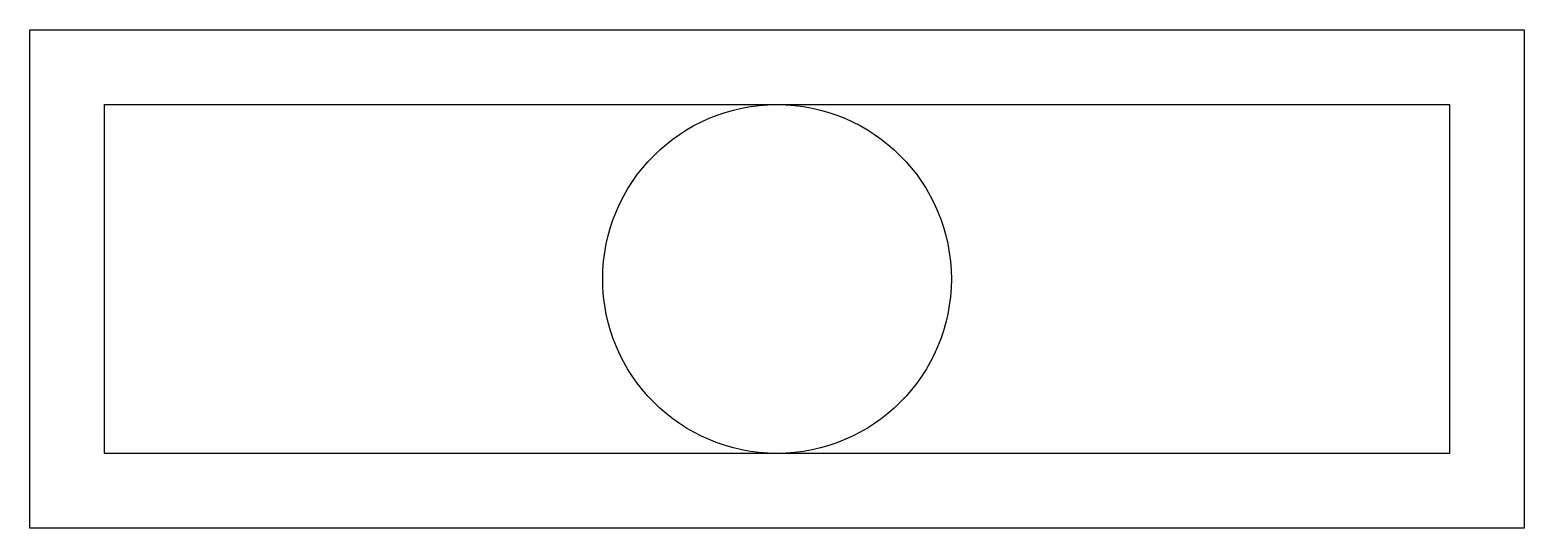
# Model space of a CAD drawing. Header units: millimetres. Extents: x -2986.423 to -2985.823, y 3735.644 to 3735.844.
import ezdxf

# ---------------------------------------------------------------- set-up
doc = ezdxf.new("R2010")
doc.units = ezdxf.units.MM
doc.header["$LTSCALE"] = 10

msp = doc.modelspace()

# ---------------------------------------------------------------- linework, layer by layer
msp.add_lwpolyline([(-2986.42349, 3735.64405), (-2986.42349, 3735.84405), (-2985.82349, 3735.84405), (-2985.82349, 3735.64405)], close=True)
at = {"color": 2}
msp.add_lwpolyline([(-2986.39349, 3735.67405), (-2986.39349, 3735.81405), (-2985.85349, 3735.81405), (-2985.85349, 3735.67405)], close=True, dxfattribs=at)
at = {"color": 3}
msp.add_circle((-2986.12349, 3735.74405), 0.07, dxfattribs=at)

doc.saveas('drawing.dxf')
